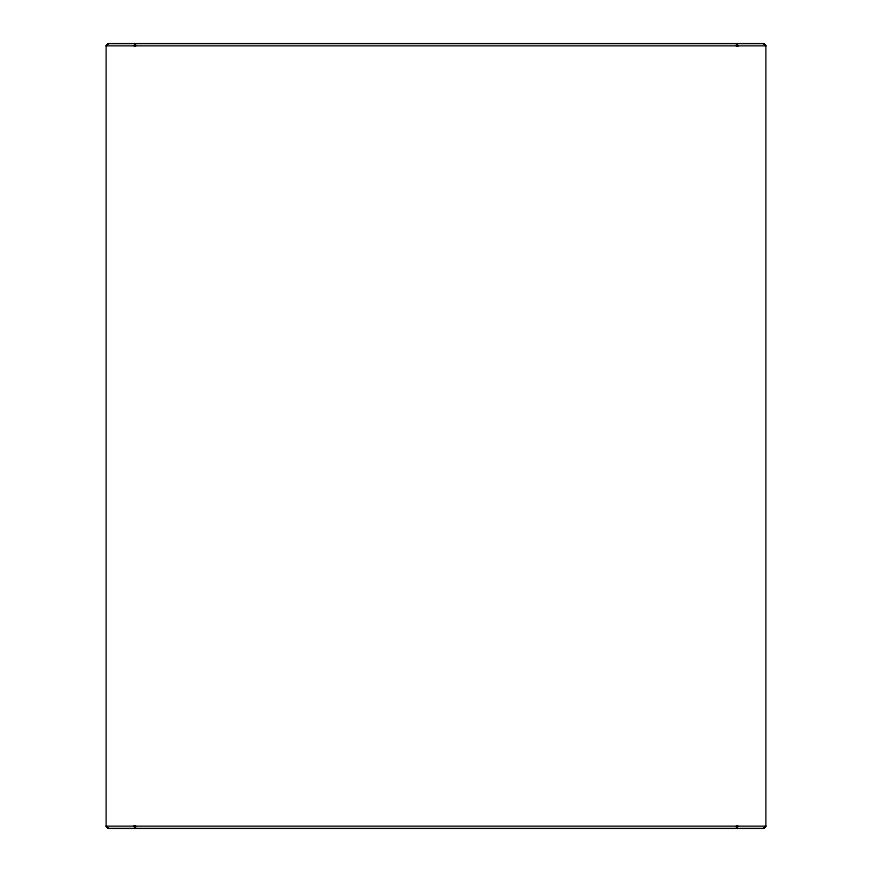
<?xml version="1.0" encoding="UTF-8"?>
<svg xmlns="http://www.w3.org/2000/svg" width="872" height="872" viewBox="0 0 872 872"><rect width="100%" height="100%" fill="white"/><g stroke="black" fill="none" stroke-linecap="round" stroke-linejoin="round"><path stroke-width="1.31" d="M134.037 826.166L135.106 827.419L135.465 826.166L134.037 826.166L135.465 828.4L135.465 826.166L134.386 826.296L135.465 828.4M737.963 45.834L736.894 44.581L736.535 45.834L737.963 45.834L736.535 43.6L736.535 45.834L737.614 45.704L736.535 43.6M134.746 45.573L135.465 43.6L135.465 45.834L134.037 45.834L135.465 43.6L134.386 45.704L135.465 45.834L135.106 44.581L134.386 45.704M737.614 826.296L736.535 828.4L736.535 826.166L737.614 826.296L736.535 828.4L737.963 826.166M106.373 45.573L107.365 44.581L106.122 45.834L106.122 826.166L108.346 828.4L763.654 828.4L765.878 826.166L765.878 45.834L763.654 43.6L108.346 43.6L106.122 45.834L765.878 45.834L763.654 43.6L765.627 45.573M765.627 826.427L764.635 827.419L765.878 826.166L106.122 826.166L108.346 828.4L106.373 826.427M106.635 45.834L108.346 43.6L106.504 45.704M765.365 826.166L763.654 828.4L765.496 826.296M765.496 45.704L764.635 44.581L765.365 45.834M106.504 826.296L107.365 827.419L106.635 826.166M736.894 44.581L737.254 45.573M134.746 826.427L135.106 827.419M737.254 826.427L736.894 827.419L736.535 826.166L737.254 826.427"/></g></svg>
